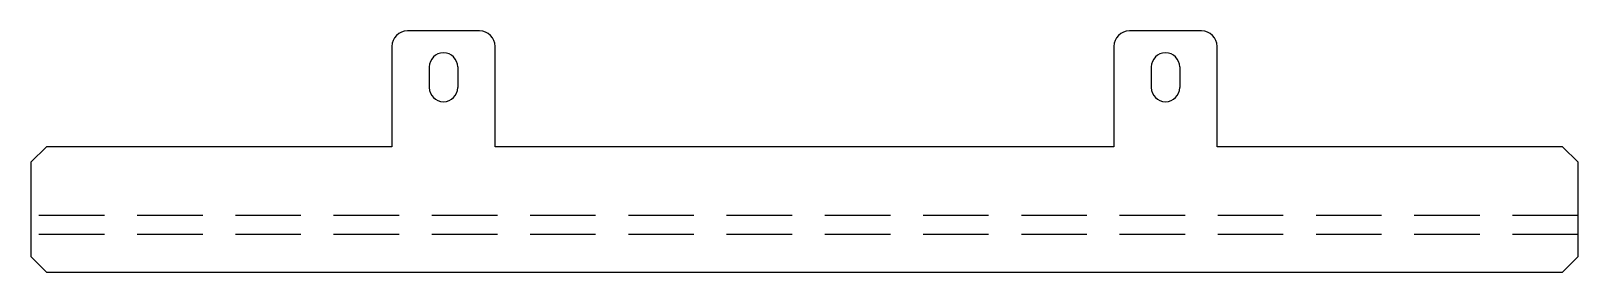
# Model space of a CAD drawing. Extents: x 0 to 300, y 0 to 47.
import ezdxf

# ---------------------------------------------------------------- set-up
doc = ezdxf.new("R2010")
doc.units = 0
doc.header["$MEASUREMENT"] = 0
doc.linetypes.add('DASHED', pattern=[19.05, 12.7, -6.35])
doc.layers.get('0').update_dxf_attribs({"linetype": 'CONTINUOUS'})

msp = doc.modelspace()

# ---------------------------------------------------------------- linework, layer by layer
for p, q in [((87, 46.82), (73, 46.82)), ((227, 46.82), (213, 46.82)), ((70, 43.82), (70, 24.32)), ((90, 24.32), (90, 43.82)), ((210, 43.82), (210, 24.32)), ((230, 24.32), (230, 43.82)), ((77.25, 39.82), (77.25, 35.82)), ((82.75, 39.82), (82.75, 35.82)), ((217.25, 39.82), (217.25, 35.82)), ((222.75, 39.82), (222.75, 35.82)), ((3, 24.32), (0, 21.32)), ((70, 24.32), (3, 24.32)), ((210, 24.32), (90, 24.32)), ((297, 24.32), (230, 24.32)), ((300, 21.32), (297, 24.32)), ((0, 21.32), (0, 3)), ((300, 3), (300, 21.32)), ((0, 3), (3, 0)), ((297, 0), (300, 3)), ((3, 0), (297, 0))]:
    msp.add_line(p, q)
at = {"linetype": 'DASHED'}
for p, q in [((300, 11), (0, 11)), ((300, 7.32), (0, 7.32))]:
    msp.add_line(p, q, dxfattribs=at)
for centre, radius, start, end in [((73, 43.82), 3, 90, 180), ((87, 43.82), 3, 0, 90), ((213, 43.82), 3, 90, 180), ((227, 43.82), 3, 0, 90), ((80, 39.82), 2.75, 0, 180), ((220, 39.82), 2.75, 0, 180), ((80, 35.82), 2.75, 180, 0), ((220, 35.82), 2.75, 180, 0)]:
    msp.add_arc(centre, radius, start, end)

doc.saveas('drawing.dxf')
